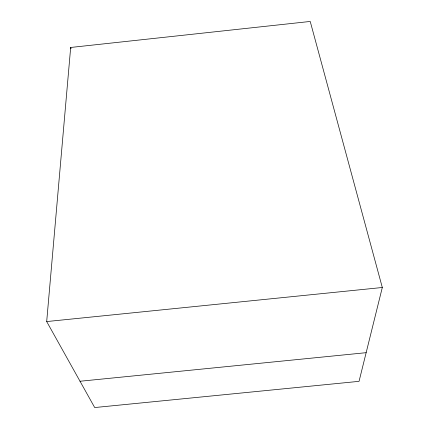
<?xml version="1.0" encoding="UTF-8"?>
<svg xmlns="http://www.w3.org/2000/svg" width="429" height="429" viewBox="0 0 429 429"><rect width="100%" height="100%" fill="white"/><g stroke="black" fill="none" stroke-linecap="round" stroke-linejoin="round"><path stroke-width="0.64" d="M46.691 321.562L70.678 47.463L310.226 21.45L382.309 287.494L359.046 381.343L94.702 407.55L46.691 321.562L382.309 287.494M80.019 381.252L366.151 352.681M70.678 47.463L71.058 48.74"/></g></svg>
